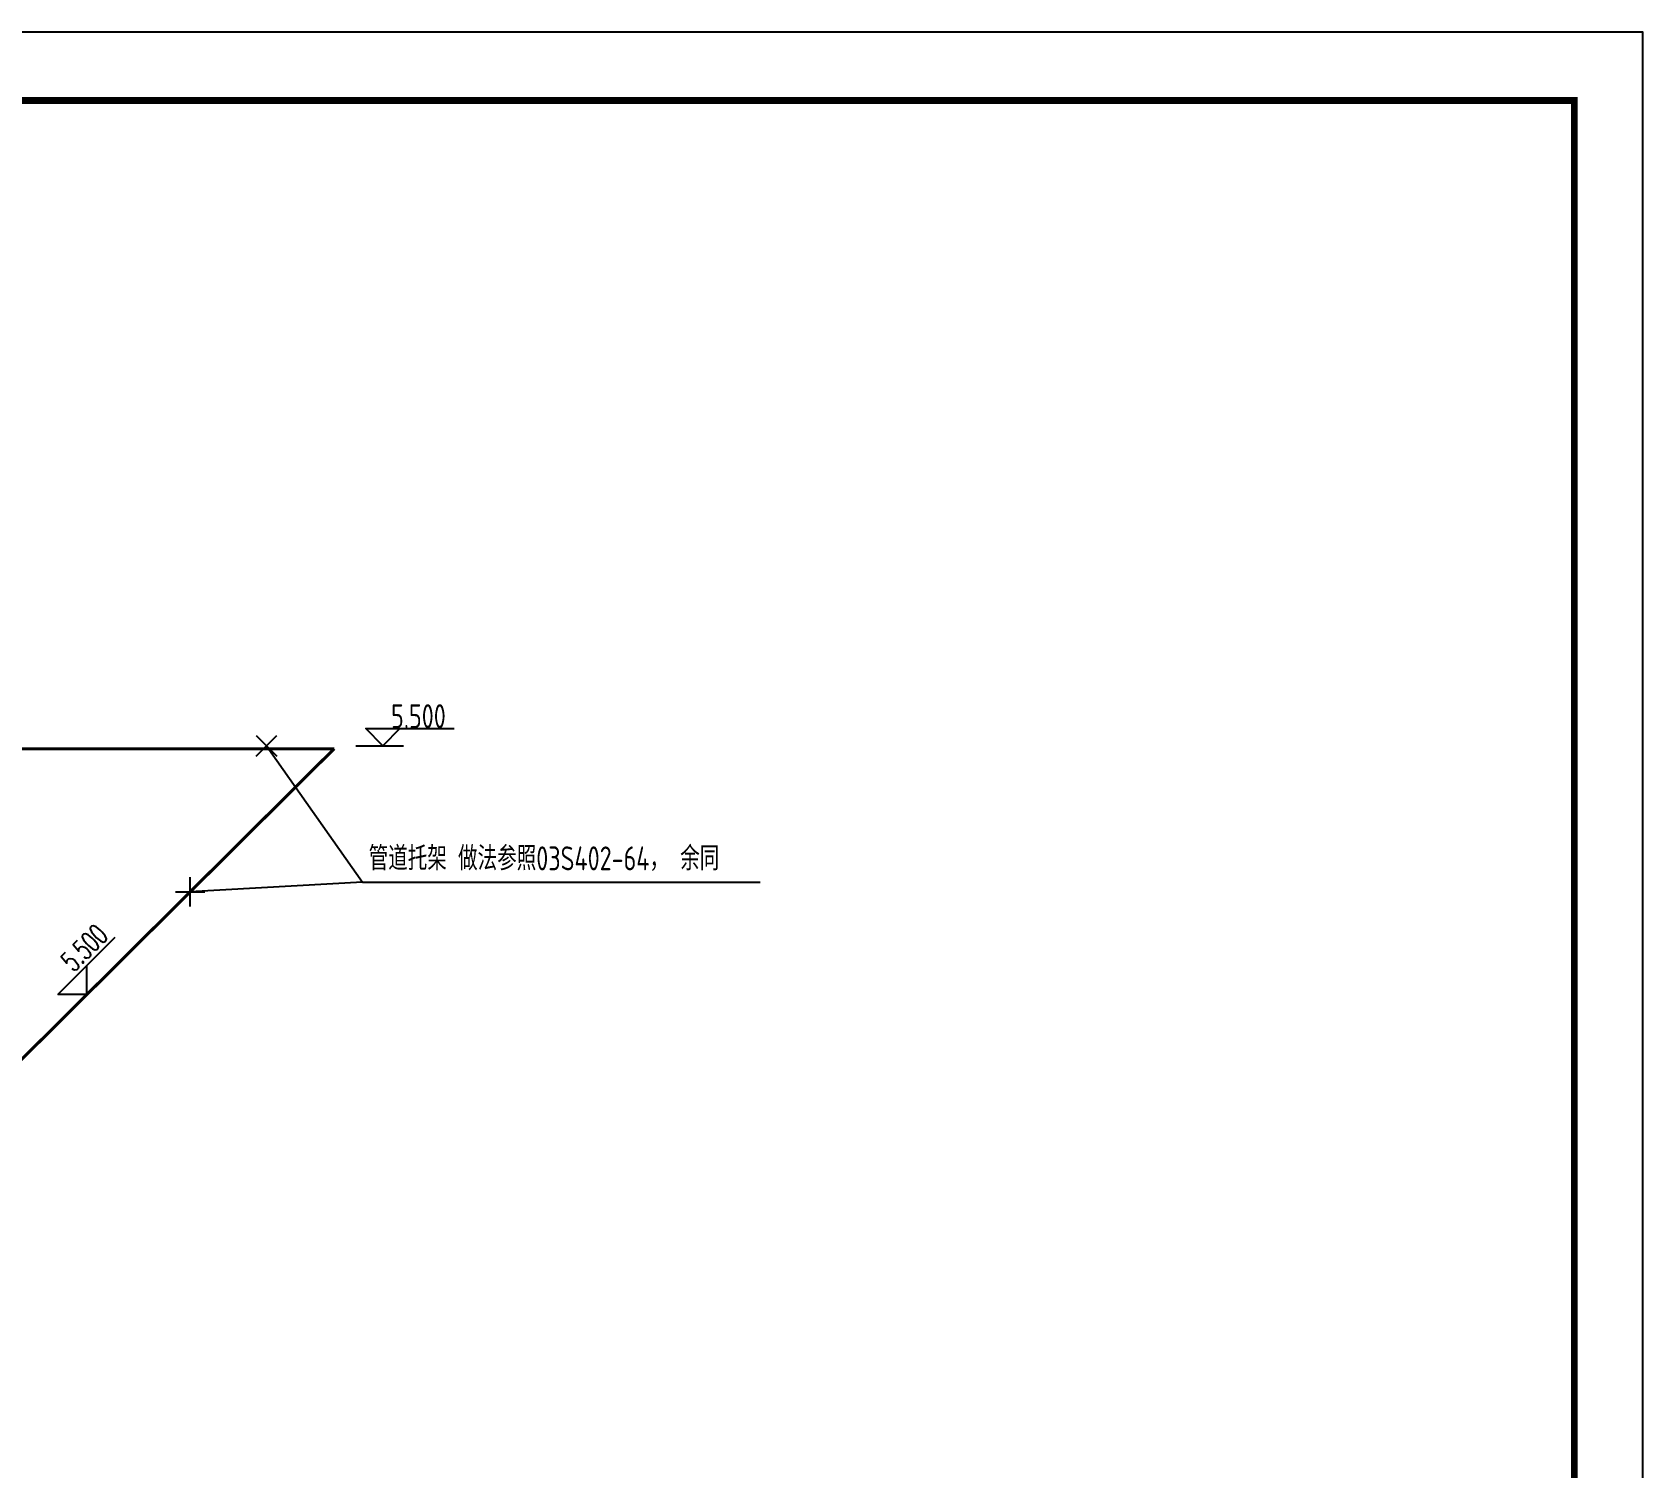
# Model space of a CAD drawing. Extents: x 4579863 to 4663963, y -547270 to -273670.
# Drawn here: x 4615711 to 4639263, y -328375 to -307375 of the extents above; entities that cross this region are included whole.
import ezdxf

# ---------------------------------------------------------------- set-up
doc = ezdxf.new("R2010")
doc.units = 0
doc.header["$LTSCALE"] = 1000
doc.header["$MEASUREMENT"] = 0
doc.layers.get('0').update_dxf_attribs({"linetype": 'CONTINUOUS'})
doc.layers.add('PIPE-消防', color=1, linetype='CONTINUOUS')
doc.layers.add('TWT_ELEV', color=3, linetype='CONTINUOUS')
doc.styles.add('_TWT_DIM_ELE', font='SIMPLEX', dxfattribs={"width": 0.8, "height": 3, "bigfont": 'HZTXT'})
doc.styles.add('sceie', font='SCEIE', dxfattribs={"width": 0.75, "bigfont": 'SCEIC'})
doc.styles.add('TG_LINETYPE', font='SIMPLEX', dxfattribs={"width": 0.8, "height": 3, "bigfont": 'HZTXT'})
doc.linetypes.add('TG_X', pattern='A,2,-0.3,["X",TG_LINETYPE,S=0.1,R=0,X=-0.23,Y=-0.15],0', length=2.3)

msp = doc.modelspace()

# ---------------------------------------------------------------- linework, layer by layer
for p, q in [((4618984.7, -317665), (4619287.3, -317967.5)), ((4618984.7, -317967.5), (4619287.3, -317665)), ((4619136, -317816.2), (4620542.1, -319809.4)), ((4618020.8, -320164.6), (4618020.8, -319736.8)), ((4620542.1, -319809.4), (4626355.2, -319809.4)), ((4617806.9, -319950.7), (4618234.8, -319950.7))]:
    msp.add_line(p, q)
at = {"color": 0}
msp.add_line((4620542.1, -319809.4), (4618020.8, -319950.7), dxfattribs=at)
msp.add_lwpolyline([(4579862.8, -349375), (4639262.8, -349375), (4639262.8, -307375), (4579862.8, -307375), (4579862.8, -349375)], dxfattribs=at)
at = {"color": 0, "const_width": 100}
msp.add_lwpolyline([(4638262.8, -348375), (4582362.8, -348375), (4582362.8, -308375), (4638262.8, -308375)], close=True, dxfattribs=at)
msp.add_lwpolyline([(4621089.2, -317561.9), (4620839.2, -317811.9), (4620589.2, -317561.9), (4621089.2, -317561.9)])
at = {"layer": 'PIPE-消防'}
msp.add_line((4621069.2, -317561.9), (4621880.9, -317561.9), dxfattribs=at)
at = {"layer": 'PIPE-消防', "linetype": 'TG_X', "const_width": 45}
for points in [[(4611756.6, -317856.4), (4620126.9, -317856.4)], [(4614354.1, -323597), (4620126.9, -317856.4)], [(4619733.4, -317856.4), (4619733.4, -317856.4)], [(4619054.3, -319557), (4619054.3, -319557)]]:
    msp.add_lwpolyline(points, dxfattribs=at)
at = {"layer": 'TWT_ELEV'}
for p, q in [((4620441.5, -317811.9), (4621139.2, -317811.9)), ((4616087.9, -321451), (4616924.6, -320614.4)), ((4616512.2, -321451), (4616512.2, -321026.7)), ((4616512.2, -321451), (4616087.9, -321451))]:
    msp.add_line(p, q, dxfattribs=at)

# ---------------------------------------------------------------- texts
at = {"layer": 'PIPE-消防', "style": 'sceie', "width": 0.86}
for s, p in [('5.500', (4620958.7, -317555.9, 0)), ('管道托架 做法参照03S402-64， 余同', (4620631.1, -319635.2, -1392.5))]:
    msp.add_text(s, height=350, dxfattribs=at).set_placement(p)
at = {"layer": 'TWT_ELEV', "color": 7, "style": '_TWT_DIM_ELE', "width": 0.64}
msp.add_text('5.500', height=300, rotation=45, dxfattribs=at).set_placement((4616317.9, -321136.2))

doc.saveas('drawing.dxf')
